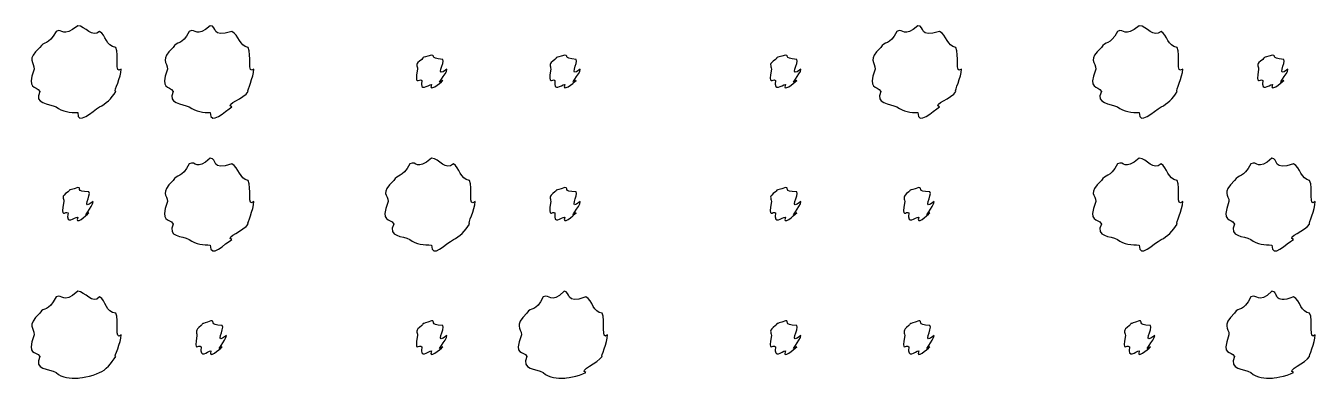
# Model space of a CAD drawing. Header units: millimetres. Extents: x -178 to -32, y 41 to 266.
# Drawn here: x -158.02 to -147.88, y 227.58 to 230.36 of the extents above; entities that cross this region are included whole.
import ezdxf

# ---------------------------------------------------------------- set-up
doc = ezdxf.new("R2010")
doc.units = ezdxf.units.MM
doc.layers.get('0').update_dxf_attribs({"linetype": 'CONTINUOUS'})

msp = doc.modelspace()

# ---------------------------------------------------------------- linework, layer by layer
at = {"color": 0}
for p, q in [((-157.614, 230.357), (-157.614, 230.357)), ((-156.572, 230.357), (-156.572, 230.357)), ((-151.008, 230.357), (-151.008, 230.357)), ((-149.267, 230.357), (-149.267, 230.357)), ((-154.832, 230.125), (-154.832, 230.125)), ((-153.785, 230.125), (-153.785, 230.125)), ((-152.05, 230.125), (-152.05, 230.125)), ((-148.22, 230.125), (-148.22, 230.125)), ((-156.572, 229.315), (-156.572, 229.315)), ((-154.832, 229.315), (-154.832, 229.315)), ((-149.267, 229.315), (-149.267, 229.315)), ((-148.226, 229.315), (-148.226, 229.315)), ((-157.614, 229.084), (-157.614, 229.084)), ((-153.785, 229.084), (-153.785, 229.084)), ((-152.05, 229.084), (-152.05, 229.084)), ((-151.002, 229.084), (-151.002, 229.084)), ((-157.614, 228.268), (-157.614, 228.268)), ((-153.79, 228.268), (-153.79, 228.268)), ((-148.226, 228.268), (-148.226, 228.268)), ((-156.567, 228.036), (-156.567, 228.036)), ((-154.832, 228.036), (-154.832, 228.036)), ((-152.05, 228.036), (-152.05, 228.036)), ((-151.002, 228.036), (-151.002, 228.036)), ((-149.267, 228.036), (-149.267, 228.036))]:
    msp.add_line(p, q, dxfattribs=at)
for points in [[(-157.785, 230.313), (-157.847, 230.197), (-157.881, 230.241), (-157.912, 230.186)], [(-157.614, 230.357), (-157.737, 230.255), (-157.73, 230.342), (-157.785, 230.313)], [(-157.443, 230.313), (-157.501, 230.255), (-157.555, 230.357), (-157.614, 230.357)], [(-157.316, 230.186), (-157.395, 230.197), (-157.391, 230.283), (-157.443, 230.313)], [(-156.738, 230.313), (-156.796, 230.197), (-156.834, 230.241), (-156.864, 230.186)], [(-156.572, 230.357), (-156.685, 230.255), (-156.682, 230.342), (-156.738, 230.313)], [(-156.402, 230.313), (-156.572, 230.255), (-156.513, 230.357), (-156.572, 230.357)], [(-156.275, 230.186), (-156.343, 230.197), (-156.346, 230.283), (-156.402, 230.313)], [(-151.173, 230.313), (-151.231, 230.197), (-151.27, 230.241), (-151.3, 230.186)], [(-151.008, 230.357), (-151.121, 230.255), (-151.118, 230.342), (-151.173, 230.313)], [(-150.837, 230.313), (-151.008, 230.255), (-150.948, 230.357), (-151.008, 230.357)], [(-150.71, 230.186), (-150.779, 230.197), (-150.782, 230.283), (-150.837, 230.313)], [(-149.438, 230.313), (-149.5, 230.197), (-149.535, 230.241), (-149.565, 230.186)], [(-149.267, 230.357), (-149.39, 230.255), (-149.383, 230.342), (-149.438, 230.313)], [(-149.096, 230.313), (-149.154, 230.255), (-149.208, 230.357), (-149.267, 230.357)], [(-148.97, 230.186), (-149.048, 230.197), (-149.044, 230.283), (-149.096, 230.313)], [(-157.912, 230.186), (-158.023, 230.087), (-157.956, 230.073), (-157.956, 230.015)], [(-157.272, 230.015), (-157.333, 229.968), (-157.286, 230.131), (-157.316, 230.186)], [(-156.864, 230.186), (-156.972, 230.087), (-156.909, 230.073), (-156.909, 230.015)], [(-156.23, 230.015), (-156.285, 229.968), (-156.244, 230.131), (-156.275, 230.186)], [(-151.3, 230.186), (-151.407, 230.087), (-151.344, 230.073), (-151.344, 230.015)], [(-150.666, 230.015), (-150.721, 229.968), (-150.68, 230.131), (-150.71, 230.186)], [(-149.565, 230.186), (-149.677, 230.087), (-149.609, 230.073), (-149.609, 230.015)], [(-148.925, 230.015), (-148.986, 229.968), (-148.939, 230.131), (-148.97, 230.186)], [(-154.909, 230.092), (-154.97, 230.057), (-154.942, 230.044), (-154.942, 230.015)], [(-154.832, 230.125), (-154.926, 230.101), (-154.887, 230.114), (-154.909, 230.092)], [(-154.744, 230.092), (-154.859, 230.101), (-154.795, 230.125), (-154.832, 230.125)], [(-154.711, 230.015), (-154.815, 229.939), (-154.722, 230.07), (-154.744, 230.092)], [(-153.862, 230.092), (-153.918, 230.057), (-153.895, 230.044), (-153.895, 230.015)], [(-153.785, 230.125), (-153.874, 230.101), (-153.84, 230.114), (-153.862, 230.092)], [(-153.696, 230.092), (-153.808, 230.101), (-153.747, 230.125), (-153.785, 230.125)], [(-153.663, 230.015), (-153.764, 229.939), (-153.674, 230.07), (-153.696, 230.092)], [(-152.127, 230.092), (-152.187, 230.057), (-152.16, 230.044), (-152.16, 230.015)], [(-152.05, 230.125), (-152.143, 230.101), (-152.105, 230.114), (-152.127, 230.092)], [(-151.961, 230.092), (-152.077, 230.101), (-152.012, 230.125), (-152.05, 230.125)], [(-151.928, 230.015), (-152.033, 229.939), (-151.939, 230.07), (-151.961, 230.092)], [(-148.297, 230.092), (-148.354, 230.057), (-148.33, 230.044), (-148.33, 230.015)], [(-148.22, 230.125), (-148.31, 230.101), (-148.275, 230.114), (-148.297, 230.092)], [(-148.132, 230.092), (-148.244, 230.101), (-148.183, 230.125), (-148.22, 230.125)], [(-148.099, 230.015), (-148.199, 229.939), (-148.11, 230.07), (-148.132, 230.092)], [(-157.956, 230.015), (-158.023, 229.847), (-157.941, 229.894), (-157.912, 229.839)], [(-157.316, 229.839), (-157.333, 229.847), (-157.272, 229.952), (-157.272, 230.015)], [(-156.909, 230.015), (-156.972, 229.847), (-156.893, 229.894), (-156.864, 229.839)], [(-156.275, 229.839), (-156.285, 229.847), (-156.23, 229.952), (-156.23, 230.015)], [(-154.942, 230.015), (-154.97, 229.873), (-154.931, 229.949), (-154.909, 229.927)], [(-154.744, 229.927), (-154.815, 229.873), (-154.711, 229.978), (-154.711, 230.015)], [(-153.895, 230.015), (-153.918, 229.873), (-153.884, 229.949), (-153.862, 229.927)], [(-153.696, 229.927), (-153.764, 229.873), (-153.663, 229.978), (-153.663, 230.015)], [(-152.16, 230.015), (-152.187, 229.873), (-152.149, 229.949), (-152.127, 229.927)], [(-151.961, 229.927), (-152.033, 229.873), (-151.928, 229.978), (-151.928, 230.015)], [(-151.344, 230.015), (-151.407, 229.847), (-151.329, 229.894), (-151.3, 229.839)], [(-150.71, 229.839), (-150.721, 229.847), (-150.666, 229.952), (-150.666, 230.015)], [(-149.609, 230.015), (-149.677, 229.847), (-149.594, 229.894), (-149.565, 229.839)], [(-148.97, 229.839), (-148.986, 229.847), (-148.925, 229.952), (-148.925, 230.015)], [(-148.33, 230.015), (-148.354, 229.873), (-148.319, 229.949), (-148.297, 229.927)], [(-148.132, 229.927), (-148.199, 229.873), (-148.099, 229.978), (-148.099, 230.015)], [(-154.909, 229.927), (-154.926, 229.829), (-154.861, 229.894), (-154.832, 229.894)], [(-154.832, 229.894), (-154.859, 229.829), (-154.766, 229.905), (-154.744, 229.927)], [(-153.862, 229.927), (-153.874, 229.829), (-153.814, 229.894), (-153.785, 229.894)], [(-153.785, 229.894), (-153.808, 229.829), (-153.718, 229.905), (-153.696, 229.927)], [(-152.127, 229.927), (-152.143, 229.829), (-152.079, 229.894), (-152.05, 229.894)], [(-152.05, 229.894), (-152.077, 229.829), (-151.983, 229.905), (-151.961, 229.927)], [(-148.297, 229.927), (-148.31, 229.829), (-148.249, 229.894), (-148.22, 229.894)], [(-148.22, 229.894), (-148.244, 229.829), (-148.154, 229.905), (-148.132, 229.927)], [(-157.912, 229.839), (-157.964, 229.741), (-157.84, 229.747), (-157.785, 229.718)], [(-157.443, 229.718), (-157.395, 229.741), (-157.349, 229.786), (-157.316, 229.839)], [(-156.864, 229.839), (-156.914, 229.741), (-156.793, 229.747), (-156.738, 229.718)], [(-156.402, 229.718), (-156.462, 229.741), (-156.303, 229.786), (-156.275, 229.839)], [(-151.3, 229.839), (-151.349, 229.741), (-151.228, 229.747), (-151.173, 229.718)], [(-150.837, 229.718), (-150.898, 229.741), (-150.739, 229.786), (-150.71, 229.839)], [(-149.565, 229.839), (-149.617, 229.741), (-149.493, 229.747), (-149.438, 229.718)], [(-149.096, 229.718), (-149.048, 229.741), (-149.003, 229.786), (-148.97, 229.839)], [(-157.785, 229.718), (-157.737, 229.682), (-157.672, 229.674), (-157.614, 229.674)], [(-157.614, 229.674), (-157.62, 229.564), (-157.498, 229.687), (-157.443, 229.718)], [(-156.738, 229.718), (-156.685, 229.682), (-156.627, 229.674), (-156.572, 229.674)], [(-156.572, 229.674), (-156.572, 229.564), (-156.457, 229.687), (-156.402, 229.718)], [(-151.173, 229.718), (-151.121, 229.682), (-151.063, 229.674), (-151.008, 229.674)], [(-151.008, 229.674), (-151.008, 229.564), (-150.892, 229.687), (-150.837, 229.718)], [(-149.438, 229.718), (-149.39, 229.682), (-149.325, 229.674), (-149.267, 229.674)], [(-149.267, 229.674), (-149.273, 229.564), (-149.152, 229.687), (-149.096, 229.718)], [(-156.738, 229.271), (-156.796, 229.15), (-156.834, 229.197), (-156.864, 229.139)], [(-156.572, 229.315), (-156.685, 229.208), (-156.682, 229.3), (-156.738, 229.271)], [(-156.402, 229.271), (-156.572, 229.208), (-156.513, 229.315), (-156.572, 229.315)], [(-156.275, 229.139), (-156.343, 229.15), (-156.346, 229.241), (-156.402, 229.271)], [(-155.003, 229.271), (-155.065, 229.15), (-155.099, 229.197), (-155.129, 229.139)], [(-154.832, 229.315), (-154.954, 229.208), (-154.947, 229.3), (-155.003, 229.271)], [(-154.661, 229.271), (-154.719, 229.208), (-154.772, 229.315), (-154.832, 229.315)], [(-154.534, 229.139), (-154.613, 229.15), (-154.608, 229.241), (-154.661, 229.271)], [(-149.438, 229.271), (-149.5, 229.15), (-149.535, 229.197), (-149.565, 229.139)], [(-149.267, 229.315), (-149.39, 229.208), (-149.383, 229.3), (-149.438, 229.271)], [(-149.096, 229.271), (-149.154, 229.208), (-149.208, 229.315), (-149.267, 229.315)], [(-148.97, 229.139), (-149.048, 229.15), (-149.044, 229.241), (-149.096, 229.271)], [(-148.391, 229.271), (-148.449, 229.15), (-148.487, 229.197), (-148.518, 229.139)], [(-148.226, 229.315), (-148.338, 229.208), (-148.336, 229.3), (-148.391, 229.271)], [(-148.054, 229.271), (-148.226, 229.208), (-148.166, 229.315), (-148.226, 229.315)], [(-147.928, 229.139), (-147.997, 229.15), (-147.999, 229.241), (-148.054, 229.271)], [(-157.691, 229.05), (-157.752, 229.009), (-157.724, 229.003), (-157.724, 228.974)], [(-157.614, 229.084), (-157.708, 229.053), (-157.669, 229.073), (-157.691, 229.05)], [(-157.526, 229.05), (-157.642, 229.053), (-157.577, 229.084), (-157.614, 229.084)], [(-157.493, 228.974), (-157.597, 228.892), (-157.504, 229.029), (-157.526, 229.05)], [(-156.864, 229.139), (-156.972, 229.035), (-156.909, 229.029), (-156.909, 228.974)], [(-156.23, 228.974), (-156.285, 228.918), (-156.244, 229.084), (-156.275, 229.139)], [(-155.129, 229.139), (-155.241, 229.035), (-155.174, 229.029), (-155.174, 228.974)], [(-154.49, 228.974), (-154.551, 228.918), (-154.504, 229.084), (-154.534, 229.139)], [(-153.862, 229.05), (-153.918, 229.009), (-153.895, 229.003), (-153.895, 228.974)], [(-153.785, 229.084), (-153.874, 229.053), (-153.84, 229.073), (-153.862, 229.05)], [(-153.696, 229.05), (-153.808, 229.053), (-153.747, 229.084), (-153.785, 229.084)], [(-153.663, 228.974), (-153.764, 228.892), (-153.674, 229.029), (-153.696, 229.05)], [(-152.127, 229.05), (-152.187, 229.009), (-152.16, 229.003), (-152.16, 228.974)], [(-152.05, 229.084), (-152.143, 229.053), (-152.105, 229.073), (-152.127, 229.05)], [(-151.961, 229.05), (-152.077, 229.053), (-152.012, 229.084), (-152.05, 229.084)], [(-151.928, 228.974), (-152.033, 228.892), (-151.939, 229.029), (-151.961, 229.05)], [(-151.08, 229.05), (-151.136, 229.009), (-151.112, 229.003), (-151.112, 228.974)], [(-151.002, 229.084), (-151.092, 229.053), (-151.057, 229.073), (-151.08, 229.05)], [(-150.914, 229.05), (-151.026, 229.053), (-150.965, 229.084), (-151.002, 229.084)], [(-150.881, 228.974), (-150.981, 228.892), (-150.892, 229.029), (-150.914, 229.05)], [(-149.565, 229.139), (-149.677, 229.035), (-149.609, 229.029), (-149.609, 228.974)], [(-148.925, 228.974), (-148.986, 228.918), (-148.939, 229.084), (-148.97, 229.139)], [(-148.518, 229.139), (-148.625, 229.035), (-148.562, 229.029), (-148.562, 228.974)], [(-147.884, 228.974), (-147.939, 228.918), (-147.897, 229.084), (-147.928, 229.139)], [(-157.724, 228.974), (-157.752, 228.826), (-157.713, 228.907), (-157.691, 228.885)], [(-157.526, 228.885), (-157.597, 228.826), (-157.493, 228.936), (-157.493, 228.974)], [(-156.909, 228.974), (-156.972, 228.8), (-156.893, 228.852), (-156.864, 228.797)], [(-156.275, 228.797), (-156.285, 228.8), (-156.23, 228.91), (-156.23, 228.974)], [(-155.174, 228.974), (-155.241, 228.8), (-155.158, 228.852), (-155.129, 228.797)], [(-154.534, 228.797), (-154.551, 228.8), (-154.49, 228.91), (-154.49, 228.974)], [(-153.895, 228.974), (-153.918, 228.826), (-153.884, 228.907), (-153.862, 228.885)], [(-153.696, 228.885), (-153.764, 228.826), (-153.663, 228.936), (-153.663, 228.974)], [(-152.16, 228.974), (-152.187, 228.826), (-152.149, 228.907), (-152.127, 228.885)], [(-151.961, 228.885), (-152.033, 228.826), (-151.928, 228.936), (-151.928, 228.974)], [(-151.112, 228.974), (-151.136, 228.826), (-151.101, 228.907), (-151.08, 228.885)], [(-150.914, 228.885), (-150.981, 228.826), (-150.881, 228.936), (-150.881, 228.974)], [(-149.609, 228.974), (-149.677, 228.8), (-149.594, 228.852), (-149.565, 228.797)], [(-148.97, 228.797), (-148.986, 228.8), (-148.925, 228.91), (-148.925, 228.974)], [(-148.562, 228.974), (-148.625, 228.8), (-148.547, 228.852), (-148.518, 228.797)], [(-147.928, 228.797), (-147.939, 228.8), (-147.884, 228.91), (-147.884, 228.974)], [(-157.691, 228.885), (-157.708, 228.782), (-157.643, 228.852), (-157.614, 228.852)], [(-157.614, 228.852), (-157.642, 228.782), (-157.548, 228.863), (-157.526, 228.885)], [(-153.862, 228.885), (-153.874, 228.782), (-153.814, 228.852), (-153.785, 228.852)], [(-153.785, 228.852), (-153.808, 228.782), (-153.718, 228.863), (-153.696, 228.885)], [(-152.127, 228.885), (-152.143, 228.782), (-152.079, 228.852), (-152.05, 228.852)], [(-152.05, 228.852), (-152.077, 228.782), (-151.983, 228.863), (-151.961, 228.885)], [(-151.08, 228.885), (-151.092, 228.782), (-151.031, 228.852), (-151.002, 228.852)], [(-151.002, 228.852), (-151.026, 228.782), (-150.936, 228.863), (-150.914, 228.885)], [(-156.864, 228.797), (-156.914, 228.694), (-156.793, 228.705), (-156.738, 228.676)], [(-156.402, 228.676), (-156.462, 228.694), (-156.303, 228.745), (-156.275, 228.797)], [(-155.129, 228.797), (-155.182, 228.694), (-155.058, 228.705), (-155.003, 228.676)], [(-154.661, 228.676), (-154.613, 228.694), (-154.567, 228.745), (-154.534, 228.797)], [(-149.565, 228.797), (-149.617, 228.694), (-149.493, 228.705), (-149.438, 228.676)], [(-149.096, 228.676), (-149.048, 228.694), (-149.003, 228.745), (-148.97, 228.797)], [(-148.518, 228.797), (-148.567, 228.694), (-148.446, 228.705), (-148.391, 228.676)], [(-148.054, 228.676), (-148.115, 228.694), (-147.957, 228.745), (-147.928, 228.797)], [(-156.738, 228.676), (-156.685, 228.635), (-156.627, 228.632), (-156.572, 228.632)], [(-156.572, 228.632), (-156.572, 228.517), (-156.457, 228.646), (-156.402, 228.676)], [(-155.003, 228.676), (-154.954, 228.635), (-154.89, 228.632), (-154.832, 228.632)], [(-154.832, 228.632), (-154.837, 228.517), (-154.716, 228.646), (-154.661, 228.676)], [(-149.438, 228.676), (-149.39, 228.635), (-149.325, 228.632), (-149.267, 228.632)], [(-149.267, 228.632), (-149.273, 228.517), (-149.152, 228.646), (-149.096, 228.676)], [(-148.391, 228.676), (-148.338, 228.635), (-148.281, 228.632), (-148.226, 228.632)], [(-148.226, 228.632), (-148.226, 228.517), (-148.11, 228.646), (-148.054, 228.676)], [(-157.614, 228.268), (-157.737, 228.158), (-157.73, 228.253), (-157.785, 228.224)], [(-157.443, 228.224), (-157.501, 228.158), (-157.555, 228.268), (-157.614, 228.268)], [(-153.79, 228.268), (-153.903, 228.158), (-153.9, 228.253), (-153.955, 228.224)], [(-153.619, 228.224), (-153.79, 228.158), (-153.731, 228.268), (-153.79, 228.268)], [(-148.226, 228.268), (-148.338, 228.158), (-148.336, 228.253), (-148.391, 228.224)], [(-148.054, 228.224), (-148.226, 228.158), (-148.166, 228.268), (-148.226, 228.268)], [(-157.785, 228.224), (-157.847, 228.098), (-157.881, 228.152), (-157.912, 228.097)], [(-157.316, 228.097), (-157.395, 228.098), (-157.391, 228.194), (-157.443, 228.224)], [(-153.955, 228.224), (-154.013, 228.098), (-154.052, 228.152), (-154.082, 228.097)], [(-153.492, 228.097), (-153.561, 228.098), (-153.564, 228.194), (-153.619, 228.224)], [(-148.391, 228.224), (-148.449, 228.098), (-148.487, 228.152), (-148.518, 228.097)], [(-147.928, 228.097), (-147.997, 228.098), (-147.999, 228.194), (-148.054, 228.224)], [(-157.912, 228.097), (-158.023, 227.988), (-157.956, 227.984), (-157.956, 227.926)], [(-157.272, 227.926), (-157.333, 227.871), (-157.286, 228.042), (-157.316, 228.097)], [(-156.567, 228.036), (-156.656, 228.003), (-156.622, 228.022), (-156.644, 227.998)], [(-156.478, 227.998), (-156.59, 228.003), (-156.53, 228.036), (-156.567, 228.036)], [(-154.832, 228.036), (-154.926, 228.003), (-154.887, 228.022), (-154.909, 227.998)], [(-154.744, 227.998), (-154.859, 228.003), (-154.795, 228.036), (-154.832, 228.036)], [(-154.082, 228.097), (-154.19, 227.988), (-154.126, 227.984), (-154.126, 227.926)], [(-153.448, 227.926), (-153.503, 227.871), (-153.462, 228.042), (-153.492, 228.097)], [(-152.05, 228.036), (-152.143, 228.003), (-152.105, 228.022), (-152.127, 227.998)], [(-151.961, 227.998), (-152.077, 228.003), (-152.012, 228.036), (-152.05, 228.036)], [(-151.002, 228.036), (-151.092, 228.003), (-151.057, 228.022), (-151.08, 227.998)], [(-150.914, 227.998), (-151.026, 228.003), (-150.965, 228.036), (-151.002, 228.036)], [(-149.267, 228.036), (-149.361, 228.003), (-149.322, 228.022), (-149.345, 227.998)], [(-149.179, 227.998), (-149.295, 228.003), (-149.23, 228.036), (-149.267, 228.036)], [(-148.518, 228.097), (-148.625, 227.988), (-148.562, 227.984), (-148.562, 227.926)], [(-147.884, 227.926), (-147.939, 227.871), (-147.897, 228.042), (-147.928, 228.097)], [(-157.956, 227.926), (-158.023, 227.75), (-157.941, 227.806), (-157.912, 227.755)], [(-157.316, 227.755), (-157.333, 227.75), (-157.272, 227.863), (-157.272, 227.926)], [(-156.644, 227.998), (-156.7, 227.955), (-156.677, 227.949), (-156.677, 227.921)], [(-156.446, 227.921), (-156.546, 227.838), (-156.457, 227.976), (-156.478, 227.998)], [(-154.909, 227.998), (-154.97, 227.955), (-154.942, 227.949), (-154.942, 227.921)], [(-154.711, 227.921), (-154.815, 227.838), (-154.722, 227.976), (-154.744, 227.998)], [(-154.126, 227.926), (-154.19, 227.75), (-154.111, 227.806), (-154.082, 227.755)], [(-153.492, 227.755), (-153.503, 227.75), (-153.448, 227.863), (-153.448, 227.926)], [(-152.127, 227.998), (-152.187, 227.955), (-152.16, 227.949), (-152.16, 227.921)], [(-151.928, 227.921), (-152.033, 227.838), (-151.939, 227.976), (-151.961, 227.998)], [(-151.08, 227.998), (-151.136, 227.955), (-151.112, 227.949), (-151.112, 227.921)], [(-150.881, 227.921), (-150.981, 227.838), (-150.892, 227.976), (-150.914, 227.998)], [(-149.345, 227.998), (-149.405, 227.955), (-149.377, 227.949), (-149.377, 227.921)], [(-149.146, 227.921), (-149.251, 227.838), (-149.157, 227.976), (-149.179, 227.998)], [(-148.562, 227.926), (-148.625, 227.75), (-148.547, 227.806), (-148.518, 227.755)], [(-147.928, 227.755), (-147.939, 227.75), (-147.884, 227.863), (-147.884, 227.926)], [(-156.677, 227.921), (-156.7, 227.774), (-156.666, 227.857), (-156.644, 227.832)], [(-156.644, 227.832), (-156.656, 227.728), (-156.596, 227.799), (-156.567, 227.799)], [(-156.567, 227.799), (-156.59, 227.728), (-156.501, 227.81), (-156.478, 227.832)], [(-156.478, 227.832), (-156.546, 227.774), (-156.446, 227.887), (-156.446, 227.921)], [(-154.942, 227.921), (-154.97, 227.774), (-154.931, 227.857), (-154.909, 227.832)], [(-154.909, 227.832), (-154.926, 227.728), (-154.861, 227.799), (-154.832, 227.799)], [(-154.832, 227.799), (-154.859, 227.728), (-154.766, 227.81), (-154.744, 227.832)], [(-154.744, 227.832), (-154.815, 227.774), (-154.711, 227.887), (-154.711, 227.921)], [(-152.16, 227.921), (-152.187, 227.774), (-152.149, 227.857), (-152.127, 227.832)], [(-152.127, 227.832), (-152.143, 227.728), (-152.079, 227.799), (-152.05, 227.799)], [(-152.05, 227.799), (-152.077, 227.728), (-151.983, 227.81), (-151.961, 227.832)], [(-151.961, 227.832), (-152.033, 227.774), (-151.928, 227.887), (-151.928, 227.921)], [(-151.112, 227.921), (-151.136, 227.774), (-151.101, 227.857), (-151.08, 227.832)], [(-151.08, 227.832), (-151.092, 227.728), (-151.031, 227.799), (-151.002, 227.799)], [(-151.002, 227.799), (-151.026, 227.728), (-150.936, 227.81), (-150.914, 227.832)], [(-150.914, 227.832), (-150.981, 227.774), (-150.881, 227.887), (-150.881, 227.921)], [(-149.377, 227.921), (-149.405, 227.774), (-149.366, 227.857), (-149.345, 227.832)], [(-149.345, 227.832), (-149.361, 227.728), (-149.296, 227.799), (-149.267, 227.799)], [(-149.267, 227.799), (-149.295, 227.728), (-149.201, 227.81), (-149.179, 227.832)], [(-149.179, 227.832), (-149.251, 227.774), (-149.146, 227.887), (-149.146, 227.921)], [(-157.912, 227.755), (-157.964, 227.646), (-157.84, 227.662), (-157.785, 227.628)], [(-157.443, 227.628), (-157.395, 227.646), (-157.349, 227.703), (-157.316, 227.755)], [(-154.082, 227.755), (-154.132, 227.646), (-154.01, 227.662), (-153.955, 227.628)], [(-153.619, 227.628), (-153.68, 227.646), (-153.521, 227.703), (-153.492, 227.755)], [(-148.518, 227.755), (-148.567, 227.646), (-148.446, 227.662), (-148.391, 227.628)], [(-148.054, 227.628), (-148.115, 227.646), (-147.957, 227.703), (-147.928, 227.755)], [(-157.785, 227.628), (-157.737, 227.584), (-157.672, 227.584), (-157.614, 227.584)], [(-157.614, 227.584), (-157.62, 227.584), (-157.498, 227.598), (-157.443, 227.628)], [(-153.955, 227.628), (-153.903, 227.584), (-153.845, 227.584), (-153.79, 227.584)], [(-153.79, 227.584), (-153.79, 227.584), (-153.674, 227.598), (-153.619, 227.628)], [(-148.391, 227.628), (-148.338, 227.584), (-148.281, 227.584), (-148.226, 227.584)], [(-148.226, 227.584), (-148.226, 227.584), (-148.11, 227.598), (-148.054, 227.628)]]:
    msp.add_open_spline(points, degree=3, dxfattribs=at)

doc.saveas('drawing.dxf')
